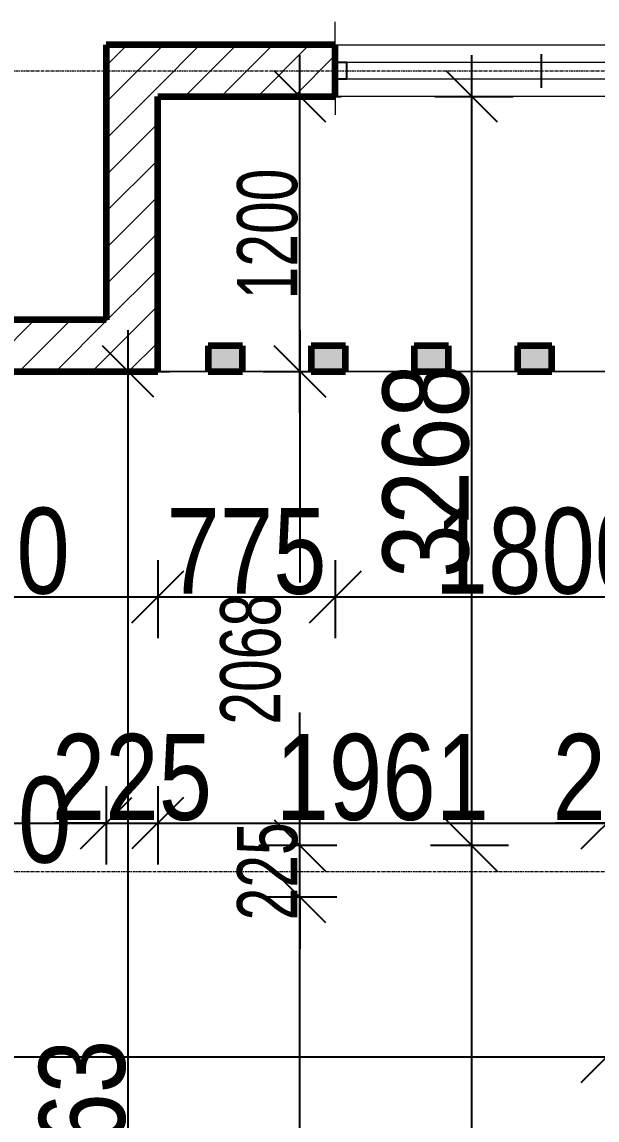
# Model space of a CAD drawing. Header units: millimetres. Extents: x -35190 to 411743, y -233114 to 23872.
# Drawn here: x 144217 to 146727, y -16591 to -11801 of the extents above; entities that cross this region are included whole.
import ezdxf

# ---------------------------------------------------------------- set-up
doc = ezdxf.new("R2010")
doc.units = ezdxf.units.MM
doc.linetypes.add('Grid Line', pattern=[22.225, 12.7, -3.175, 3.175, -3.175])
for name, color, linetype, lineweight in [('A-ANNO-DIMS', 211, 'Continuous', 9), ('A-DETL-THIN', 151, 'Continuous', 18), ('A-FLOR', 192, 'Continuous', 18), ('A-GLAZ', 151, 'Continuous', 18), ('A-WALL', 113, 'Continuous', 18), ('A-WALL-PATT', 111, 'Continuous', 18), ('S-GRID', 1, 'Continuous', 9)]:
    doc.layers.add(name, color=color, linetype=linetype, lineweight=lineweight)
doc.styles.add('Arial_3', font='arial.ttf', dxfattribs={"width": 0.8, "height": 375})
doc.styles.add('Arial_8', font='arial.ttf', dxfattribs={"width": 0.7, "height": 262.5})
doc.dimstyles.new('main_4_5mm', dxfattribs={"dimscale": 304.8, "dimtxt": 382.597275, "dimasz": 0.738189, "dimexe": 0.590551, "dimexo": 0.0625, "dimgap": 0.024606, "dimtad": 1, "dimdec": 0, "dimzin": 0, "dimdsep": 46, "dimtxsty": 'Arial_3', "dimblk1": 'OBLIQUE', "dimblk2": 'OBLIQUE', "dimsah": 1, "dimcen": 0.09, "dimdle": 0.590551, "dimazin": 0, "dimtfac": 1, "dimtdec": 4, "dimtix": 1, "dimtmove": 0, "dimatfit": 3, "dimfxl": 0.590551, "dimfxlon": 1, "dimtvp": 1, "dimtolj": 1, "dimtzin": 0, "dimarcsym": 2})
doc.dimstyles.new('main_4_5mm_1', dxfattribs={"dimscale": 304.8, "dimtxt": 382.597275, "dimasz": 0.738189, "dimexe": 0.590551, "dimexo": 0.0625, "dimgap": 0.024606, "dimtad": 1, "dimdec": 0, "dimzin": 0, "dimdsep": 46, "dimtxsty": 'Arial_3', "dimblk1": 'OBLIQUE', "dimblk2": 'OBLIQUE', "dimsah": 1, "dimcen": 0.09, "dimdle": 0.590551, "dimazin": 0, "dimtfac": 1, "dimtdec": 4, "dimtix": 1, "dimtmove": 1, "dimatfit": 3, "dimfxl": 0.590551, "dimfxlon": 1, "dimtvp": 1, "dimtolj": 1, "dimtzin": 0, "dimarcsym": 2})
doc.dimstyles.new('main_4_5mm_2', dxfattribs={"dimscale": 304.8, "dimtxt": 382.597275, "dimasz": 0.738189, "dimexe": 0.590551, "dimexo": 0.0625, "dimgap": 0.024606, "dimtad": 1, "dimdec": 0, "dimzin": 0, "dimdsep": 46, "dimtxsty": 'Arial_3', "dimblk1": 'OBLIQUE', "dimblk2": 'OBLIQUE', "dimsah": 1, "dimcen": 0.09, "dimdle": 0.590551, "dimazin": 0, "dimtfac": 1, "dimtdec": 4, "dimtix": 1, "dimtmove": 0, "dimatfit": 3, "dimfxl": 0.590551, "dimfxlon": 1, "dimtvp": 1, "dimtolj": 1, "dimtzin": 0, "dimarcsym": 2})
doc.dimstyles.new('small_3_5mm', dxfattribs={"dimscale": 304.8, "dimtxt": 267.818092, "dimasz": 0.738189, "dimexe": 0.590551, "dimexo": 0.0625, "dimgap": 0.024606, "dimtad": 1, "dimdec": 0, "dimzin": 0, "dimdsep": 46, "dimtxsty": 'Arial_8', "dimblk1": 'OBLIQUE', "dimblk2": 'OBLIQUE', "dimsah": 1, "dimcen": 0.09, "dimdle": 0.590551, "dimazin": 0, "dimtfac": 1, "dimtdec": 4, "dimtix": 1, "dimtmove": 0, "dimatfit": 3, "dimfxl": 0.590551, "dimfxlon": 1, "dimtvp": 1, "dimtolj": 1, "dimtzin": 0, "dimarcsym": 2})
doc.dimstyles.new('small_3_5mm_1', dxfattribs={"dimscale": 304.8, "dimtxt": 267.818092, "dimasz": 0.738189, "dimexe": 0.590551, "dimexo": 0.0625, "dimgap": 0.024606, "dimtad": 1, "dimdec": 0, "dimzin": 0, "dimdsep": 46, "dimtxsty": 'Arial_8', "dimblk1": 'OBLIQUE', "dimblk2": 'OBLIQUE', "dimsah": 1, "dimcen": 0.09, "dimdle": 0.590551, "dimazin": 0, "dimtfac": 1, "dimtdec": 4, "dimtix": 1, "dimtmove": 1, "dimatfit": 3, "dimfxl": 0.590551, "dimfxlon": 1, "dimtvp": 1, "dimtolj": 1, "dimtzin": 0, "dimarcsym": 2})
pattern_1 = [(45, (140110.45, -3260.38), (-79.5495, 79.5495), [])]

# ---------------------------------------------------------------- blocks, each defined once
blk = doc.blocks.new('Sliding - 2L - SL1_8 X 1_8-V4-FIRST FLOOR')
at = {"layer": 'A-GLAZ'}
for p, q in [((-573.8, 112.5), (-573.8, 212.5)), ((1226.2, 112.5), (1226.2, 212.5)), ((1176.2, 35), (-523.8, 35)), ((-523.8, -35), (1176.2, -35)), ((-573.8, -112.5), (-573.8, -192.5)), ((1226.2, -112.5), (1226.2, -212.5))]:
    blk.add_line(p, q, dxfattribs=at)
at = {"layer": 'A-GLAZ', "lineweight": 25}
for p, q in [((326.2, -75), (326.2, 72.5)), ((-523.8, 35), (-573.8, 35)), ((-523.8, -35), (-523.8, 35)), ((1226.2, 35), (1176.2, 35)), ((1176.2, -35), (1176.2, 35)), ((-573.8, -35), (-523.8, -35)), ((1176.2, -35), (1226.2, -35))]:
    blk.add_line(p, q, dxfattribs=at)
blk = doc.blocks.new('_Oblique')
at = {"color": 0, "linetype": 'ByBlock', "lineweight": -2}
blk.add_line((-0.5, -0.5), (0.5, 0.5), dxfattribs=at)
blk = doc.blocks.new('*D3691')
at = {"layer": 'A-ANNO-DIMS', "color": 0, "lineweight": -2, "transparency": 16777216}
for p, q in [((143109.4, -14148), (143109.4, -14488.9)), ((144809.4, -14148), (144809.4, -14488.9)), ((142929.4, -14308.9), (144989.4, -14308.9))]:
    blk.add_line(p, q, dxfattribs=at)
at = {"layer": 'Defpoints', "color": 0, "transparency": 16777216}
for p in [(143109.4, -14128.9), (144809.4, -14128.9), (144809.4, -14308.9)]:
    blk.add_point(p, dxfattribs=at)
at = {"layer": 'A-ANNO-DIMS', "color": 0, "lineweight": -2, "transparency": 16777216, "xscale": 224.9999999999999, "yscale": 224.9999999999999, "zscale": 224.9999999999999, "rotation": 180}
blk.add_blockref('_Oblique', (143109.4, -14308.9), dxfattribs=at)
at = {"layer": 'A-ANNO-DIMS', "color": 0, "lineweight": -2, "transparency": 16777216, "xscale": 224.9999999999999, "yscale": 224.9999999999999, "zscale": 224.9999999999999}
blk.add_blockref('_Oblique', (144809.4, -14308.9), dxfattribs=at)
at = {"layer": 'A-ANNO-DIMS', "color": 0, "transparency": 16777216, "insert": (143959.4, -14110), "char_height": 375, "width": 1101.88, "attachment_point": 5, "style": 'Arial_3'}
blk.add_mtext('\\A1;1700', dxfattribs=at)
blk = doc.blocks.new('*D3692')
at = {"layer": 'A-ANNO-DIMS', "color": 0, "lineweight": -2, "transparency": 16777216}
for p, q in [((144809.4, -14148), (144809.4, -14488.9)), ((145584.4, -14148), (145584.4, -14488.9)), ((144629.4, -14308.9), (145764.4, -14308.9))]:
    blk.add_line(p, q, dxfattribs=at)
at = {"layer": 'Defpoints', "color": 0, "transparency": 16777216}
for p in [(144809.4, -14128.9), (145584.4, -14128.9), (145584.4, -14308.9)]:
    blk.add_point(p, dxfattribs=at)
at = {"layer": 'A-ANNO-DIMS', "color": 0, "lineweight": -2, "transparency": 16777216, "xscale": 224.9999999999999, "yscale": 224.9999999999999, "zscale": 224.9999999999999, "rotation": 180}
blk.add_blockref('_Oblique', (144809.4, -14308.9), dxfattribs=at)
at = {"layer": 'A-ANNO-DIMS', "color": 0, "lineweight": -2, "transparency": 16777216, "xscale": 224.9999999999999, "yscale": 224.9999999999999, "zscale": 224.9999999999999}
blk.add_blockref('_Oblique', (145584.4, -14308.9), dxfattribs=at)
at = {"layer": 'A-ANNO-DIMS', "color": 0, "transparency": 16777216, "insert": (145196.9, -14110.7), "char_height": 375, "width": 826.41, "attachment_point": 5, "style": 'Arial_3'}
blk.add_mtext('\\A1;775', dxfattribs=at)
blk = doc.blocks.new('*D3693')
at = {"layer": 'A-ANNO-DIMS', "color": 0, "lineweight": -2, "transparency": 16777216}
for p, q in [((145584.4, -14148), (145584.4, -14488.9)), ((147384.4, -14148), (147384.4, -14488.9)), ((145404.4, -14308.9), (147564.4, -14308.9))]:
    blk.add_line(p, q, dxfattribs=at)
at = {"layer": 'Defpoints', "color": 0, "transparency": 16777216}
for p in [(145584.4, -14128.9), (147384.4, -14128.9), (147384.4, -14308.9)]:
    blk.add_point(p, dxfattribs=at)
at = {"layer": 'A-ANNO-DIMS', "color": 0, "lineweight": -2, "transparency": 16777216, "xscale": 224.9999999999999, "yscale": 224.9999999999999, "zscale": 224.9999999999999, "rotation": 180}
blk.add_blockref('_Oblique', (145584.4, -14308.9), dxfattribs=at)
at = {"layer": 'A-ANNO-DIMS', "color": 0, "lineweight": -2, "transparency": 16777216, "xscale": 224.9999999999999, "yscale": 224.9999999999999, "zscale": 224.9999999999999}
blk.add_blockref('_Oblique', (147384.4, -14308.9), dxfattribs=at)
at = {"layer": 'A-ANNO-DIMS', "color": 0, "transparency": 16777216, "insert": (146484.4, -14110), "char_height": 375, "width": 1101.88, "attachment_point": 5, "style": 'Arial_3'}
blk.add_mtext('\\A1;1800', dxfattribs=at)
blk = doc.blocks.new('*D3705')
at = {"layer": 'A-ANNO-DIMS', "color": 0, "lineweight": -2, "transparency": 16777216}
for p, q in [((143334.4, -15135.1), (143334.4, -15476)), ((144584.4, -15135.1), (144584.4, -15476)), ((143154.4, -15296), (144764.4, -15296))]:
    blk.add_line(p, q, dxfattribs=at)
at = {"layer": 'Defpoints', "color": 0, "transparency": 16777216}
for p in [(143334.4, -15116), (144584.4, -15116), (144584.4, -15296)]:
    blk.add_point(p, dxfattribs=at)
at = {"layer": 'A-ANNO-DIMS', "color": 0, "lineweight": -2, "transparency": 16777216, "xscale": 224.9999999999999, "yscale": 224.9999999999999, "zscale": 224.9999999999999, "rotation": 180}
blk.add_blockref('_Oblique', (143334.4, -15296), dxfattribs=at)
at = {"layer": 'A-ANNO-DIMS', "color": 0, "lineweight": -2, "transparency": 16777216, "xscale": 224.9999999999999, "yscale": 224.9999999999999, "zscale": 224.9999999999999}
blk.add_blockref('_Oblique', (144584.4, -15296), dxfattribs=at)
at = {"layer": 'A-ANNO-DIMS', "color": 0, "transparency": 16777216, "insert": (143500.2, -15093.3), "char_height": 375, "width": 1101.88, "attachment_point": 1, "line_spacing_factor": 0.941778, "style": 'Arial_3'}
blk.add_mtext('\\A1;1250', dxfattribs=at)
blk = doc.blocks.new('*D3706')
at = {"layer": 'A-ANNO-DIMS', "color": 0, "lineweight": -2, "transparency": 16777216}
for p, q in [((144584.4, -15135.1), (144584.4, -15476)), ((144809.4, -15135.1), (144809.4, -15476)), ((144584.4, -15296), (144359.4, -15296)), ((144584.4, -15296), (144809.4, -15296)), ((144809.4, -15296), (145034.4, -15296))]:
    blk.add_line(p, q, dxfattribs=at)
at = {"layer": 'Defpoints', "color": 0, "transparency": 16777216}
for p in [(144584.4, -15116), (144809.4, -15116), (144809.4, -15296)]:
    blk.add_point(p, dxfattribs=at)
at = {"layer": 'A-ANNO-DIMS', "color": 0, "lineweight": -2, "transparency": 16777216, "xscale": 224.9999999999999, "yscale": 224.9999999999999, "zscale": 224.9999999999999}
blk.add_blockref('_Oblique', (144584.4, -15296), dxfattribs=at)
at = {"layer": 'A-ANNO-DIMS', "color": 0, "lineweight": -2, "transparency": 16777216, "xscale": 224.9999999999999, "yscale": 224.9999999999999, "zscale": 224.9999999999999, "rotation": 180}
blk.add_blockref('_Oblique', (144809.4, -15296), dxfattribs=at)
at = {"layer": 'A-ANNO-DIMS', "color": 0, "transparency": 16777216, "insert": (144696.9, -15097.1), "char_height": 375, "width": 826.41, "attachment_point": 5, "style": 'Arial_3'}
blk.add_mtext('\\A1;225', dxfattribs=at)
blk = doc.blocks.new('*D3707')
at = {"layer": 'A-ANNO-DIMS', "color": 0, "lineweight": -2, "transparency": 16777216}
for p, q in [((144809.4, -15135.1), (144809.4, -15476)), ((146770.4, -15457), (146770.4, -15116)), ((144629.4, -15296), (146950.4, -15296))]:
    blk.add_line(p, q, dxfattribs=at)
at = {"layer": 'Defpoints', "color": 0, "transparency": 16777216}
for p in [(144809.4, -15116), (146770.4, -15296), (146770.4, -15476)]:
    blk.add_point(p, dxfattribs=at)
at = {"layer": 'A-ANNO-DIMS', "color": 0, "lineweight": -2, "transparency": 16777216, "xscale": 224.9999999999999, "yscale": 224.9999999999999, "zscale": 224.9999999999999, "rotation": 180}
blk.add_blockref('_Oblique', (144809.4, -15296), dxfattribs=at)
at = {"layer": 'A-ANNO-DIMS', "color": 0, "lineweight": -2, "transparency": 16777216, "xscale": 224.9999999999999, "yscale": 224.9999999999999, "zscale": 224.9999999999999}
blk.add_blockref('_Oblique', (146770.4, -15296), dxfattribs=at)
at = {"layer": 'A-ANNO-DIMS', "color": 0, "transparency": 16777216, "insert": (145789.9, -15097.1), "char_height": 375, "width": 1101.88, "attachment_point": 5, "style": 'Arial_3'}
blk.add_mtext('\\A1;1961', dxfattribs=at)
blk = doc.blocks.new('*D3708')
at = {"layer": 'A-ANNO-DIMS', "color": 0, "lineweight": -2, "transparency": 16777216}
for p, q in [((146770.4, -15457), (146770.4, -15116)), ((146995.4, -15457), (146995.4, -15116)), ((146770.4, -15296), (146545.4, -15296)), ((146770.4, -15296), (146995.4, -15296)), ((146995.4, -15296), (147220.4, -15296))]:
    blk.add_line(p, q, dxfattribs=at)
at = {"layer": 'Defpoints', "color": 0, "transparency": 16777216}
for p in [(146995.4, -15296), (146770.4, -15476), (146995.4, -15476)]:
    blk.add_point(p, dxfattribs=at)
at = {"layer": 'A-ANNO-DIMS', "color": 0, "lineweight": -2, "transparency": 16777216, "xscale": 224.9999999999999, "yscale": 224.9999999999999, "zscale": 224.9999999999999}
blk.add_blockref('_Oblique', (146770.4, -15296), dxfattribs=at)
at = {"layer": 'A-ANNO-DIMS', "color": 0, "lineweight": -2, "transparency": 16777216, "xscale": 224.9999999999999, "yscale": 224.9999999999999, "zscale": 224.9999999999999, "rotation": 180}
blk.add_blockref('_Oblique', (146995.4, -15296), dxfattribs=at)
at = {"layer": 'A-ANNO-DIMS', "color": 0, "transparency": 16777216, "insert": (146882.9, -15097.1), "char_height": 375, "width": 826.41, "attachment_point": 5, "style": 'Arial_3'}
blk.add_mtext('\\A1;225', dxfattribs=at)
blk = doc.blocks.new('*D3738')
at = {"layer": 'A-ANNO-DIMS', "color": 0, "lineweight": -2, "transparency": 16777216}
for p, q in [((128384.4, -16154), (128384.4, -16495)), ((146770.4, -16154), (146770.4, -16495)), ((128204.4, -16315), (146950.4, -16315))]:
    blk.add_line(p, q, dxfattribs=at)
at = {"layer": 'Defpoints', "color": 0, "transparency": 16777216}
for p in [(128384.4, -16135), (146770.4, -16135), (146770.4, -16315)]:
    blk.add_point(p, dxfattribs=at)
at = {"layer": 'A-ANNO-DIMS', "color": 0, "lineweight": -2, "transparency": 16777216, "xscale": 224.9999999999999, "yscale": 224.9999999999999, "zscale": 224.9999999999999, "rotation": 180}
blk.add_blockref('_Oblique', (128384.4, -16315), dxfattribs=at)
at = {"layer": 'A-ANNO-DIMS', "color": 0, "lineweight": -2, "transparency": 16777216, "xscale": 224.9999999999999, "yscale": 224.9999999999999, "zscale": 224.9999999999999}
blk.add_blockref('_Oblique', (146770.4, -16315), dxfattribs=at)
at = {"layer": 'A-ANNO-DIMS', "color": 0, "transparency": 16777216, "insert": (137577.4, -16115.9), "char_height": 375, "width": 1377.35, "attachment_point": 5, "style": 'Arial_3'}
blk.add_mtext('\\A1;18386', dxfattribs=at)
blk = doc.blocks.new('*D3753')
at = {"layer": 'A-ANNO-DIMS', "color": 0, "lineweight": -2, "transparency": 16777216}
for p, q in [((146180.4, -20268.7), (146180.4, -15213.7)), ((146341.3, -15393.7), (146000.4, -15393.7)), ((146341.3, -20088.7), (146000.4, -20088.7))]:
    blk.add_line(p, q, dxfattribs=at)
at = {"layer": 'Defpoints', "color": 0, "transparency": 16777216}
for p in [(146180.4, -15393.7), (146360.4, -15393.7), (146360.4, -20088.7)]:
    blk.add_point(p, dxfattribs=at)
at = {"layer": 'A-ANNO-DIMS', "color": 0, "lineweight": -2, "transparency": 16777216, "xscale": 224.9999999999999, "yscale": 224.9999999999999, "zscale": 224.9999999999999}
for p, rotation in [((146180.4, -15393.7), 90), ((146180.4, -20088.7), 270)]:
    blk.add_blockref('_Oblique', p, dxfattribs=dict(at, rotation=rotation))
at = {"layer": 'A-ANNO-DIMS', "color": 0, "transparency": 16777216, "insert": (145981.4, -17741.2), "char_height": 375, "width": 1101.88, "attachment_point": 5, "rotation": 90, "style": 'Arial_3'}
blk.add_mtext('\\A1;4695', dxfattribs=at)
blk = doc.blocks.new('*D3754')
at = {"layer": 'A-ANNO-DIMS', "color": 0, "lineweight": -2, "transparency": 16777216}
for p, q in [((146180.4, -15573.7), (146180.4, -11945.7)), ((146019.4, -12125.7), (146360.4, -12125.7)), ((146341.3, -15393.7), (146000.4, -15393.7))]:
    blk.add_line(p, q, dxfattribs=at)
at = {"layer": 'Defpoints', "color": 0, "transparency": 16777216}
for p in [(146000.4, -12125.7), (146180.4, -12125.7), (146360.4, -15393.7)]:
    blk.add_point(p, dxfattribs=at)
at = {"layer": 'A-ANNO-DIMS', "color": 0, "lineweight": -2, "transparency": 16777216, "xscale": 224.9999999999999, "yscale": 224.9999999999999, "zscale": 224.9999999999999}
for p, rotation in [((146180.4, -12125.7), 90), ((146180.4, -15393.7), 270)]:
    blk.add_blockref('_Oblique', p, dxfattribs=dict(at, rotation=rotation))
at = {"layer": 'A-ANNO-DIMS', "color": 0, "transparency": 16777216, "insert": (145981.3, -13759.7), "char_height": 375, "width": 1101.88, "attachment_point": 5, "rotation": 90, "style": 'Arial_3'}
blk.add_mtext('\\A1;3268', dxfattribs=at)
blk = doc.blocks.new('*D3996')
at = {"layer": 'A-ANNO-DIMS', "color": 0, "lineweight": -2, "transparency": 16777216}
for p, q in [((145430.4, -20043.7), (145430.4, -15438.7)), ((145591.3, -15618.7), (145250.4, -15618.7)), ((145591.3, -19863.7), (145250.4, -19863.7))]:
    blk.add_line(p, q, dxfattribs=at)
at = {"layer": 'Defpoints', "color": 0, "transparency": 16777216}
for p in [(145430.4, -15618.7), (145610.4, -15618.7), (145610.4, -19863.7)]:
    blk.add_point(p, dxfattribs=at)
at = {"layer": 'A-ANNO-DIMS', "color": 0, "lineweight": -2, "transparency": 16777216, "xscale": 224.9999999999999, "yscale": 224.9999999999999, "zscale": 224.9999999999999}
for p, rotation in [((145430.4, -15618.7), 90), ((145430.4, -19863.7), 270)]:
    blk.add_blockref('_Oblique', p, dxfattribs=dict(at, rotation=rotation))
at = {"layer": 'A-ANNO-DIMS', "color": 0, "transparency": 16777216, "insert": (145288.9, -17741.2), "char_height": 262.5, "width": 672.429, "attachment_point": 5, "rotation": 90, "style": 'Arial_8'}
blk.add_mtext('\\A1;4245', dxfattribs=at)
blk = doc.blocks.new('*D3997')
at = {"layer": 'A-ANNO-DIMS', "color": 0, "lineweight": -2, "transparency": 16777216}
for p, q in [((145430.4, -15393.7), (145430.4, -15168.7)), ((145591.3, -15393.7), (145250.4, -15393.7)), ((145430.4, -15618.7), (145430.4, -15393.7)), ((145591.3, -15618.7), (145250.4, -15618.7)), ((145430.4, -15618.7), (145430.4, -15843.7))]:
    blk.add_line(p, q, dxfattribs=at)
at = {"layer": 'Defpoints', "color": 0, "transparency": 16777216}
for p in [(145430.4, -15393.7), (145610.4, -15393.7), (145610.4, -15618.7)]:
    blk.add_point(p, dxfattribs=at)
at = {"layer": 'A-ANNO-DIMS', "color": 0, "lineweight": -2, "transparency": 16777216, "xscale": 224.9999999999999, "yscale": 224.9999999999999, "zscale": 224.9999999999999}
for p, rotation in [((145430.4, -15393.7), 270), ((145430.4, -15618.7), 90)]:
    blk.add_blockref('_Oblique', p, dxfattribs=dict(at, rotation=rotation))
at = {"layer": 'A-ANNO-DIMS', "color": 0, "transparency": 16777216, "insert": (145288.9, -15506.2), "char_height": 262.5, "width": 504.322, "attachment_point": 5, "rotation": 90, "style": 'Arial_8'}
blk.add_mtext('\\A1;225', dxfattribs=at)
blk = doc.blocks.new('*D3998')
at = {"layer": 'A-ANNO-DIMS', "color": 0, "lineweight": -2, "transparency": 16777216}
for p, q in [((145430.4, -13145.7), (145430.4, -14246.6)), ((145269.4, -13325.7), (145610.4, -13325.7)), ((145430.4, -15573.7), (145430.4, -14813.9)), ((145591.3, -15393.7), (145250.4, -15393.7))]:
    blk.add_line(p, q, dxfattribs=at)
at = {"layer": 'Defpoints', "color": 0, "transparency": 16777216}
for p in [(145250.4, -13325.7), (145430.4, -13325.7), (145610.4, -15393.7)]:
    blk.add_point(p, dxfattribs=at)
at = {"layer": 'A-ANNO-DIMS', "color": 0, "lineweight": -2, "transparency": 16777216, "xscale": 224.9999999999999, "yscale": 224.9999999999999, "zscale": 224.9999999999999}
for p, rotation in [((145430.4, -13325.7), 90), ((145430.4, -15393.7), 270)]:
    blk.add_blockref('_Oblique', p, dxfattribs=dict(at, rotation=rotation))
at = {"layer": 'A-ANNO-DIMS', "color": 0, "transparency": 16777216, "insert": (145082.1, -14866.5), "char_height": 262.5, "width": 672.429, "attachment_point": 1, "rotation": 90, "line_spacing_factor": 0.941778, "style": 'Arial_8'}
blk.add_mtext('\\A1;2068', dxfattribs=at)
blk = doc.blocks.new('*D3999')
at = {"layer": 'A-ANNO-DIMS', "color": 0, "lineweight": -2, "transparency": 16777216}
for p, q in [((145430.4, -13505.7), (145430.4, -11945.7)), ((145269.4, -12125.7), (145610.4, -12125.7)), ((145269.4, -13325.7), (145610.4, -13325.7))]:
    blk.add_line(p, q, dxfattribs=at)
at = {"layer": 'Defpoints', "color": 0, "transparency": 16777216}
for p in [(145250.4, -12125.7), (145430.4, -12125.7), (145250.4, -13325.7)]:
    blk.add_point(p, dxfattribs=at)
at = {"layer": 'A-ANNO-DIMS', "color": 0, "lineweight": -2, "transparency": 16777216, "xscale": 224.9999999999999, "yscale": 224.9999999999999, "zscale": 224.9999999999999}
for p, rotation in [((145430.4, -12125.7), 90), ((145430.4, -13325.7), 270)]:
    blk.add_blockref('_Oblique', p, dxfattribs=dict(at, rotation=rotation))
at = {"layer": 'A-ANNO-DIMS', "color": 0, "transparency": 16777216, "insert": (145288.9, -12725.7), "char_height": 262.5, "width": 672.429, "attachment_point": 5, "rotation": 90, "style": 'Arial_8'}
blk.add_mtext('\\A1;1200', dxfattribs=at)
blk = doc.blocks.new('*D4001')
at = {"layer": 'A-ANNO-DIMS', "color": 0, "lineweight": -2, "transparency": 16777216}
for p, q in [((144680.4, -20268.7), (144680.4, -13145.7)), ((144519.4, -13325.7), (144860.4, -13325.7)), ((144841.3, -20088.7), (144500.4, -20088.7))]:
    blk.add_line(p, q, dxfattribs=at)
at = {"layer": 'Defpoints', "color": 0, "transparency": 16777216}
for p in [(144500.4, -13325.7), (144680.4, -13325.7), (144860.4, -20088.7)]:
    blk.add_point(p, dxfattribs=at)
at = {"layer": 'A-ANNO-DIMS', "color": 0, "lineweight": -2, "transparency": 16777216, "xscale": 224.9999999999999, "yscale": 224.9999999999999, "zscale": 224.9999999999999}
for p, rotation in [((144680.4, -13325.7), 90), ((144680.4, -20088.7), 270)]:
    blk.add_blockref('_Oblique', p, dxfattribs=dict(at, rotation=rotation))
at = {"layer": 'A-ANNO-DIMS', "color": 0, "transparency": 16777216, "insert": (144481.3, -16707.2), "char_height": 375, "width": 1101.88, "attachment_point": 5, "rotation": 90, "style": 'Arial_3'}
blk.add_mtext('\\A1;6763', dxfattribs=at)

msp = doc.modelspace()

# ---------------------------------------------------------------- hatches: boundary and pattern name
at = {"layer": 'A-WALL-PATT'}
h = msp.add_hatch(dxfattribs=at)
h.set_pattern_fill('FP_1', color=256, style=0, pattern_type=2)
h.set_pattern_definition(pattern_1)
h.paths.add_polyline_path([(144584.4, -13100.7), (144809.4, -13100.7), (144809.4, -11900.7), (144584.4, -11900.7), (144584.4, -12673)])
h = msp.add_hatch(dxfattribs=at)
h.set_pattern_fill('FP_1', color=256, style=0, pattern_type=2)
h.set_pattern_definition(pattern_1)
h.paths.add_polyline_path([(145584.4, -12125.7), (145584.4, -11900.7), (144809.4, -11900.7), (144809.4, -12125.7)])
h.paths.add_polyline_path([(148021.7, -12125.7), (148209.4, -12125.7), (148209.4, -11900.7), (147384.4, -11900.7), (147384.4, -12125.7), (147984.4, -12125.7)])
h = msp.add_hatch(dxfattribs=at)
h.set_pattern_fill('FP_1', color=256, style=0, pattern_type=2)
h.set_pattern_definition(pattern_1)
h.paths.add_polyline_path([(143334.4, -13325.7), (144809.4, -13325.7), (144809.4, -13100.7), (143334.4, -13100.7)])
for points in [[(145179.4, -13325.7), (145179.4, -13213.2), (145029.4, -13213.2), (145029.4, -13325.7)], [(145629.4, -13325.7), (145629.4, -13213.2), (145479.4, -13213.2), (145479.4, -13325.7)], [(146079.4, -13325.7), (146079.4, -13213.2), (145929.4, -13213.2), (145929.4, -13325.7)], [(146529.4, -13325.7), (146529.4, -13213.2), (146379.4, -13213.2), (146379.4, -13325.7)]]:
    msp.add_hatch(color=1, dxfattribs=at).paths.add_polyline_path(points)

# ---------------------------------------------------------------- linework, layer by layer
at = {"layer": 'A-DETL-THIN'}
msp.add_line((147984.4, -13325.7), (139759.4, -13325.7), dxfattribs=at)
at = {"layer": 'A-FLOR'}
for p, q in [((144809.4, -13325.7), (145029.4, -13325.7)), ((145179.4, -13325.7), (145479.4, -13325.7)), ((145629.4, -13325.7), (145929.4, -13325.7)), ((146079.4, -13325.7), (146379.4, -13325.7)), ((146529.4, -13325.7), (146829.4, -13325.7))]:
    msp.add_line(p, q, dxfattribs=at)
at = {"layer": 'A-WALL', "lineweight": 140}
for p, q in [((144584.4, -11900.7), (144584.4, -13100.7)), ((145584.4, -11900.7), (144584.4, -11900.7)), ((145584.4, -12125.7), (145584.4, -11900.7)), ((144809.4, -13325.7), (144809.4, -12125.7)), ((144809.4, -12125.7), (145584.4, -12125.7)), ((144584.4, -13100.7), (143334.4, -13100.7)), ((145179.4, -13213.2), (145029.4, -13213.2)), ((145029.4, -13213.2), (145029.4, -13325.7)), ((145179.4, -13325.7), (145179.4, -13213.2)), ((145629.4, -13213.2), (145479.4, -13213.2)), ((145479.4, -13213.2), (145479.4, -13325.7)), ((145629.4, -13325.7), (145629.4, -13213.2)), ((146079.4, -13213.2), (145929.4, -13213.2)), ((145929.4, -13213.2), (145929.4, -13325.7)), ((146079.4, -13325.7), (146079.4, -13213.2)), ((146529.4, -13213.2), (146379.4, -13213.2)), ((146379.4, -13213.2), (146379.4, -13325.7)), ((146529.4, -13325.7), (146529.4, -13213.2)), ((143109.4, -13325.7), (144809.4, -13325.7)), ((145029.4, -13325.7), (145179.4, -13325.7)), ((145479.4, -13325.7), (145629.4, -13325.7)), ((145929.4, -13325.7), (146079.4, -13325.7)), ((146379.4, -13325.7), (146529.4, -13325.7))]:
    msp.add_line(p, q, dxfattribs=at)
at = {"layer": 'A-WALL'}
for p, q in [((145584.4, -11900.7), (147384.4, -11900.7)), ((147384.4, -12125.7), (145584.4, -12125.7))]:
    msp.add_line(p, q, dxfattribs=at)
at = {"layer": 'S-GRID', "linetype": 'Grid Line'}
for p, q in [((124075.2, -12013.2), (187181.8, -12013.2)), ((124075.2, -15506.2), (187181.8, -15506.2))]:
    msp.add_line(p, q, dxfattribs=at)

# ---------------------------------------------------------------- block references
at = {"layer": 'A-GLAZ'}
msp.add_blockref('Sliding - 2L - SL1_8 X 1_8-V4-FIRST FLOOR', (146158.2, -12013.2), dxfattribs=at)

# ---------------------------------------------------------------- dimensions: what is measured, and where the dimension line sits
at = {"layer": 'A-ANNO-DIMS'}
for base, p1, p2, dimstyle, override, picture, middle in [((145430.4, -12125.7), (145250.4, -13325.7), (145250.4, -12125.7), 'small_3_5mm', {"dimpost": '<>', "dimfxl": 1200}, '*D3999', (145288.9, -12725.7)), ((146180.4, -12125.7), (146360.4, -15393.7), (146000.4, -12125.7), 'main_4_5mm_2', {"dimpost": '<>', "dimfxl": 3287.768848}, '*D3754', (145981.3, -13759.7)), ((144680.4, -13325.7), (144860.4, -20088.7), (144500.4, -13325.7), 'main_4_5mm_2', {"dimpost": '<>', "dimfxl": 6772.574769}, '*D4001', (144481.3, -16707.2)), ((145430.4, -15393.7), (145610.4, -15618.7), (145610.4, -15393.7), 'small_3_5mm', {"dimpost": '<>', "dimfxl": 225}, '*D3997', (145288.9, -15506.2)), ((146180.4, -15393.7), (146360.4, -20088.7), (146360.4, -15393.7), 'main_4_5mm_2', {"dimpost": '<>', "dimfxl": 4695}, '*D3753', (145981.4, -17741.2)), ((145430.4, -15618.7), (145610.4, -19863.7), (145610.4, -15618.7), 'small_3_5mm', {"dimpost": '<>', "dimfxl": 4245}, '*D3996', (145288.9, -17741.2))]:
    dim = msp.add_linear_dim(base=base, p1=p1, p2=p2, angle=90, dimstyle=dimstyle, override=override, dxfattribs=at)
    dim.commit()
    dim.dimension.update_dxf_attribs({"geometry": picture, "text_midpoint": middle})
dim = msp.add_linear_dim(base=(145430.4, -13325.7), p1=(145610.4, -15393.7), p2=(145250.4, -13325.7), angle=90, dimstyle='small_3_5mm_1', override={"dimpost": '<>', "dimfxl": 2099.10076}, dxfattribs=at)
dim.commit()
dim.dimension.update_dxf_attribs({"geometry": '*D3998', "text_midpoint": (145257.1, -14530.2), "dimtype": 160, "text_rotation": 90})
for base, p1, p2, dimstyle, override, picture, middle in [((144809.4, -14308.9), (143109.4, -14128.9), (144809.4, -14128.9), 'main_4_5mm', {"dimpost": '<>', "dimfxl": 1700}, '*D3691', (143959.4, -14110)), ((145584.4, -14308.9), (144809.4, -14128.9), (145584.4, -14128.9), 'main_4_5mm', {"dimpost": '<>', "dimfxl": 775}, '*D3692', (145196.9, -14110.7)), ((147384.4, -14308.9), (145584.4, -14128.9), (147384.4, -14128.9), 'main_4_5mm_2', {"dimpost": '<>', "dimfxl": 1800}, '*D3693', (146484.4, -14110)), ((144809.4, -15296), (144584.4, -15116), (144809.4, -15116), 'main_4_5mm_2', {"dimpost": '<>', "dimfxl": 225}, '*D3706', (144696.9, -15097.1)), ((146770.4, -15296), (144809.4, -15116), (146770.4, -15476), 'main_4_5mm_2', {"dimpost": '<>', "dimfxl": 1993.770548}, '*D3707', (145789.9, -15097.1)), ((146995.4, -15296), (146770.4, -15476), (146995.4, -15476), 'main_4_5mm_2', {"dimpost": '<>', "dimfxl": 225}, '*D3708', (146882.9, -15097.1)), ((146770.4, -16315), (128384.4, -16135), (146770.4, -16135), 'main_4_5mm_2', {"dimpost": '<>', "dimfxl": 18386}, '*D3738', (137577.4, -16115.9))]:
    dim = msp.add_linear_dim(base=base, p1=p1, p2=p2, dimstyle=dimstyle, override=override, dxfattribs=at)
    dim.commit()
    dim.dimension.update_dxf_attribs({"geometry": picture, "text_midpoint": middle})
dim = msp.add_linear_dim(base=(144584.4, -15296), p1=(143334.4, -15116), p2=(144584.4, -15116), dimstyle='main_4_5mm_1', override={"dimpost": '<>', "dimfxl": 1250}, dxfattribs=at)
dim.commit()
dim.dimension.update_dxf_attribs({"geometry": '*D3705', "text_midpoint": (144051.2, -15600.8), "dimtype": 160})

doc.saveas('drawing.dxf')
